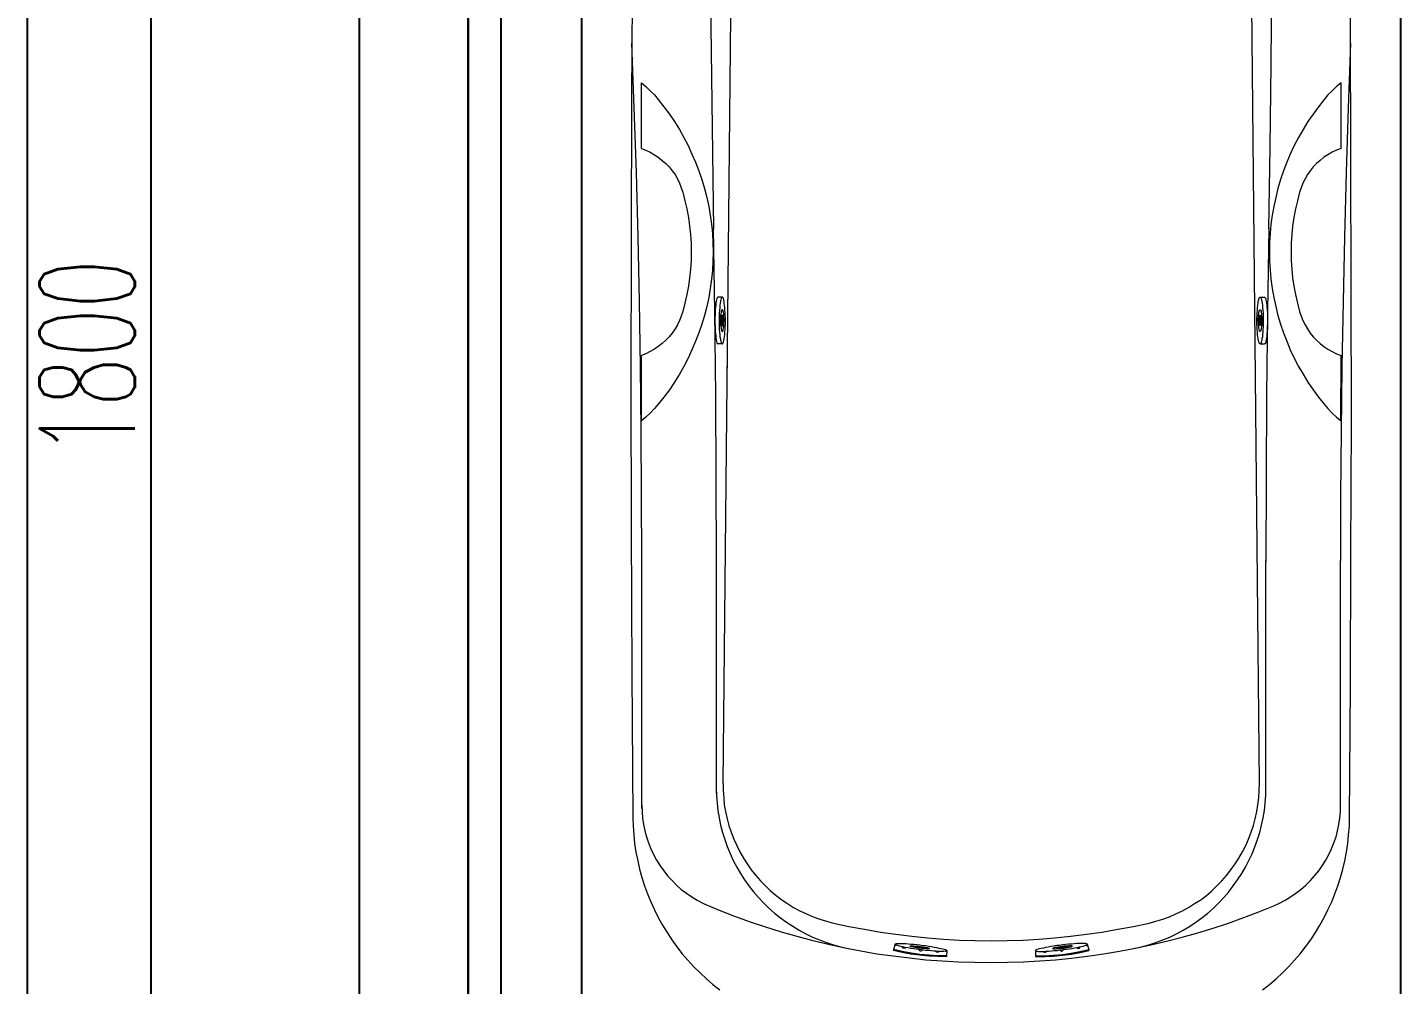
# Model space of a CAD drawing. Header units: inches. Extents: x 24920 to 61775, y 10942 to 38819.
# Drawn here: x 58001 to 59261, y 22742 to 23620 of the extents above; entities that cross this region are included whole.
import ezdxf

# ---------------------------------------------------------------- set-up
doc = ezdxf.new("R2010")
doc.units = ezdxf.units.IN
doc.header["$MEASUREMENT"] = 0
doc.header["$PDMODE"] = 1
for name, color, linetype in [('A-JLA_原建筑墙体', 2, 'Continuous'), ('B-JLA_墙体完成面(到顶）', 3, 'Continuous'), ('C-JLA_洁具', 141, 'Continuous'), ('KB', 14, 'Continuous'), ('图层 1', 7, 'Continuous')]:
    doc.layers.add(name, color=color, linetype=linetype)
doc.styles.add('DIM', font='simplex.shx', dxfattribs={"width": 0.6, "bigfont": 'extfont.shx'})
doc.dimstyles.new('1比25', dxfattribs={"dimscale": 25, "dimtxt": 3.5, "dimasz": 1, "dimexe": 1, "dimexo": 1, "dimgap": 0.6, "dimtad": 1, "dimdec": 0, "dimrnd": 5, "dimzin": 0, "dimdsep": 46, "dimtxsty": 'DIM', "dimblk": 'ARCHTICK', "dimcen": 0.09, "dimdle": 1, "dimclrd": 1, "dimclre": 1, "dimclrt": 1, "dimadec": 0, "dimazin": 0, "dimtfac": 1, "dimtdec": 0, "dimtix": 1, "dimtmove": 2, "dimatfit": 3, "dimldrblk": '引线箭头（自定义）', "dimfxl": 0, "dimtolj": 1, "dimtzin": 0, "dimarcsym": 0})

# ---------------------------------------------------------------- blocks, each defined once
blk = doc.blocks.new('A$C3FF138B4')
at = {"layer": 'C-JLA_洁具', "color": 2, "ltscale": 3}
blk.add_lwpolyline([(10, 0), (1490, 0, 0.414214), (1500, 10), (1500, 741.3, 0.414214), (1490, 751.3), (10, 751.3, 0.414214), (0, 741.3), (0, 10, 0.414214), (10, 0), (1490, 0)], format="xyb", dxfattribs=at)
at = {"layer": '图层 1', "color": 8, "lineweight": 9}
for points in [[(246, 703.7), (378.2, 704.9), (510.5, 705.7), (642.9, 706.1), (775.2, 706.3), (907.5, 706.1), (1039.7, 705.5), (1172, 704.5)], [(936.1, 696.3), (876.8, 696.5), (817.4, 696.9), (758.1, 697.5), (698.7, 698.5), (639.5, 699.7), (580.2, 701.3), (520.8, 703.3), (461.7, 705.5)], [(498.1, 696.7), (501.5, 692.5), (505.3, 688.6), (509.1, 684.8), (513.3, 681.2)], [(558.1, 696.7), (498.1, 696.7)], [(558.1, 696.7), (559.7, 692.5), (561.7, 688.6), (563.9, 684.8), (566.3, 681.2), (569.1, 677.6), (572, 674.4), (575.2, 671.2), (578.6, 668.4), (582.2, 665.8), (586, 663.6), (590, 661.6), (594.2, 660.1), (598.3, 658.6)], [(707.9, 658.6), (712, 660.1), (716.1, 661.6), (720, 663.6), (723.8, 665.8), (727.6, 668.4), (731, 671.2), (734.2, 674.4), (737.2, 677.6), (739.9, 681.2), (742.3, 684.8), (744.5, 688.6), (746.5, 692.5), (748.1, 696.7)], [(808.1, 696.7), (748.1, 696.7)], [(792.9, 681.2), (796.9, 684.8), (800.9, 688.6), (804.7, 692.5), (808.1, 696.7)], [(1163.8, 696.3), (936.1, 696.3)], [(1160.8, 696.3), (1166.8, 696.1), (1172.6, 695.7), (1178.3, 694.9), (1184.1, 693.7), (1189.7, 692.1), (1195.3, 690.2), (1200.8, 688), (1206, 685.6), (1211.2, 682.8), (1216.2, 679.6), (1220.9, 676.2), (1225.5, 672.6), (1229.9, 668.6), (1234.1, 664.4), (1237.9, 660.1), (1241.5, 655.3), (1244.9, 650.5), (1247.9, 645.5), (1250.6, 640.3), (1253, 634.9)], [(1172, 704.5), (1179.9, 704.3), (1187.9, 703.7), (1195.9, 702.9), (1203.8, 701.7), (1211.6, 700.1), (1219.4, 698.3), (1226.9, 696.3), (1234.7, 693.9), (1242.1, 691.1), (1249.4, 688.1), (1256.8, 684.8), (1263.8, 681.2), (1270.8, 677.4), (1277.5, 673.2), (1284.3, 668.8), (1290.7, 664.2), (1297, 659.2), (1303, 654.1), (1309, 648.7), (1314.6, 642.9), (1320, 637.1), (1325.1, 631.1), (1330.1, 624.8)], [(513.3, 681.2), (519.9, 676), (526.6, 671), (533.6, 666.2), (540.8, 661.8), (548.1, 657.7), (555.5, 653.9), (563.3, 650.3), (570.8, 646.9), (578.8, 643.9), (586.8, 641.1), (594.9, 638.7), (603.1, 636.7), (611.3, 634.9), (619.4, 633.5), (627.8, 632.3), (636.2, 631.5), (644.7, 631.1), (653.1, 630.9), (661.5, 631.1), (669.8, 631.5), (678.2, 632.3), (686.6, 633.5), (694.9, 634.9), (703.1, 636.7), (711.3, 638.7), (719.4, 641.1), (727.4, 643.9), (735.1, 646.9), (742.9, 650.3), (750.5, 653.9), (758.1, 657.7), (765.4, 661.8), (772.6, 666.2), (779.6, 671), (786.3, 676), (792.9, 681.2)], [(598.3, 658.6), (606.1, 656.7), (613.7, 654.9), (621.6, 653.5), (629.4, 652.5), (637.2, 651.7), (645.1, 651.1), (653.1, 651.1), (661.1, 651.1), (668.8, 651.7), (676.8, 652.5), (684.6, 653.5), (692.3, 654.9), (700.1, 656.7), (707.9, 658.6)], [(260.1, 633.7), (353.1, 633.5), (446.1, 632.9), (539.2, 631.9), (632, 630.5)], [(260.1, 633.7), (353.1, 633.5), (446.1, 632.9), (539.2, 631.9), (632, 630.5)], [(937.1, 627.8), (860.6, 628), (784.1, 628.5), (707.7, 629.3), (631.4, 630.5)], [(1251.2, 639.1), (1257, 625.2), (1262.4, 611.2), (1267.6, 597), (1272.3, 582.9), (1276.9, 568.5), (1280.9, 554), (1284.9, 539.5), (1288.3, 524.9), (1291.5, 510.1), (1294.3, 495.4), (1296.9, 480.6), (1299, 465.7), (1300.8, 450.7), (1302.4, 435.8), (1303.6, 420.8), (1304.4, 405.7), (1304.8, 390.7), (1305, 375.8)], [(1140.7, 621.8), (221.3, 612.4)], [(694.5, 626.5), (694.7, 626.7), (695.1, 627.2), (695.9, 627.6), (697.1, 627.8), (698.3, 628.2), (699.9, 628.3), (701.9, 628.5), (703.9, 628.8), (706.1, 628.9), (708.5, 629.1), (710.9, 629.1), (713.5, 629.3), (716.1, 629.3), (718.6, 629.3), (721.2, 629.1), (723.6, 629.1), (726, 628.9), (728.2, 628.8), (730.4, 628.5), (732.2, 628.3), (733.8, 628.2), (735.1, 627.8), (736.2, 627.6), (737, 627.2), (737.3, 626.7), (737.5, 626.5)], [(694.5, 622.4), (694.5, 626.5)], [(694.5, 622.4), (694.7, 622.8), (695.1, 623.2), (695.9, 623.6), (697.1, 623.8), (698.5, 624.2), (700.1, 624.4), (702.1, 624.6), (704.3, 624.8), (706.5, 625), (708.9, 625.2), (711.5, 625.2), (714, 625.4), (716.6, 625.4), (719.4, 625.2), (722, 625.2), (724.4, 625.2), (726.8, 625), (729, 624.8), (731, 624.6), (732.8, 624.2), (734.4, 624), (735.6, 623.6), (736.6, 623.4), (737.2, 623), (737.5, 622.6), (737.5, 622.4), (737.2, 622), (736.6, 621.6), (735.6, 621.4), (734.4, 621), (732.8, 620.8), (731, 620.4), (729, 620.2), (726.8, 620), (724.4, 619.8), (722, 619.8), (719.4, 619.6), (716.6, 619.6), (714, 619.6), (711.5, 619.8), (708.9, 619.8), (706.5, 620), (704.3, 620.2), (702.1, 620.4), (700.1, 620.6), (698.5, 620.8), (697.1, 621.2), (695.9, 621.4), (695.1, 621.8), (694.7, 622.2), (694.5, 622.4), (694.5, 622.4)], [(706.1, 622.4), (706.3, 622.8), (706.7, 623), (707.5, 623.4), (708.5, 623.6), (709.9, 623.8), (711.3, 624), (713.1, 624), (714.6, 624), (716.4, 624.2), (718.2, 624), (720, 624), (721.6, 623.8), (723, 623.6), (724.2, 623.4), (725, 623.2), (725.8, 623), (726, 622.6), (726, 622.4), (725.8, 622), (725, 621.8), (724.2, 621.6), (723, 621.4), (721.6, 621.2), (720, 621), (718.2, 621), (716.4, 620.8), (714.6, 620.8), (713.1, 621), (711.3, 621), (709.9, 621.2), (708.5, 621.4), (707.5, 621.6), (706.7, 622), (706.3, 622.2), (706.1, 622.4), (706.1, 622.4)], [(711.1, 622.4), (711.1, 622.6), (711.5, 622.8), (711.8, 622.8), (712.5, 622.8), (713.3, 623), (714, 623), (714.8, 623), (715.8, 623), (716.8, 623), (717.6, 623), (718.6, 623), (719.4, 623), (720, 622.8), (720.4, 622.8), (720.8, 622.6), (721, 622.6), (721, 622.4), (720.8, 622.4), (720.4, 622.2), (720, 622.2), (719.4, 622), (718.6, 622), (717.6, 622), (716.8, 622), (715.8, 622), (714.8, 622), (714, 622), (713.3, 622), (712.5, 622.2), (711.8, 622.2), (711.5, 622.2), (711.1, 622.4), (711.1, 622.4)], [(759.7, 617.8), (736.2, 617.8)], [(737.5, 622.4), (737.5, 626.5)], [(1149.7, 627.8), (936.1, 627.8)], [(1140.7, 621.8), (1147.3, 621.8), (1153.8, 621.2), (1160.2, 620.6), (1166.6, 619.4), (1173.2, 618), (1179.3, 616.4), (1185.5, 614.2), (1191.7, 612), (1197.6, 609.2), (1203.4, 606.4), (1209.2, 603), (1214.6, 599.6), (1220, 595.9), (1225.1, 591.7), (1230.1, 587.5), (1234.7, 582.9), (1239.1, 578.1), (1243.5, 573.1), (1247.5, 567.9), (1251, 562.6), (1254.4, 557), (1257.6, 551.2), (1260.4, 545.2), (1263, 539.2), (1265.2, 533.1), (1267.1, 526.9), (1268.8, 520.5)], [(1145.1, 628), (1151.8, 627.8), (1158.8, 627.2), (1165.6, 626.5), (1172.4, 625.4), (1179.1, 624), (1185.7, 622.2), (1192.3, 620.2), (1198.7, 618), (1205, 615.2), (1211.4, 612.4), (1217.4, 609.2), (1223.3, 605.8), (1229.1, 602), (1234.7, 598.1), (1240.1, 593.9), (1245.3, 589.3), (1250.4, 584.5), (1255.2, 579.7), (1259.6, 574.5), (1264, 569.1), (1268, 563.6), (1271.7, 557.8), (1275.3, 552), (1278.7, 545.8), (1281.7, 539.6), (1284.3, 533.3), (1286.7, 526.9), (1288.9, 520.3), (1290.7, 513.7), (1292.1, 506.9)], [(1268.8, 520.5), (1271.9, 506.3), (1274.5, 492), (1277.1, 477.4), (1279.1, 463.1), (1280.9, 448.5), (1282.5, 434), (1283.5, 419.4), (1284.5, 404.9), (1284.9, 390.3), (1285.1, 375.8)], [(1294.1, 416.4), (1294.5, 416.6), (1294.5, 417), (1294.7, 417.8), (1294.8, 419), (1294.8, 420.4), (1294.8, 422), (1294.8, 424), (1294.7, 426.2), (1294.5, 428.4), (1294.3, 431), (1294.1, 433.6), (1293.9, 436.4), (1293.5, 439), (1293, 441.8), (1292.8, 444.6), (1292.5, 447.1), (1292.1, 449.7), (1291.5, 452.3), (1291.1, 454.5), (1290.7, 456.7), (1290.3, 458.5), (1289.9, 460.1), (1289.5, 461.5), (1289.1, 462.5), (1288.9, 463.3), (1288.5, 463.7), (1288.3, 463.9), (1287.9, 463.7), (1287.9, 463.3), (1287.7, 462.3), (1287.5, 461.3), (1287.5, 459.9), (1287.5, 458.1), (1287.5, 456.3), (1287.7, 454.1), (1287.9, 451.7), (1288.1, 449.3), (1288.3, 446.7), (1288.5, 443.9), (1288.9, 441.2), (1289.3, 438.6), (1289.5, 435.8), (1289.9, 433), (1290.3, 430.4), (1290.9, 428), (1291.3, 425.8), (1291.7, 423.6), (1292.1, 421.8), (1292.5, 420.2), (1292.8, 418.8), (1293.2, 417.6), (1293.5, 417), (1293.9, 416.4), (1294.1, 416.4), (1294.1, 416.4)], [(1288.3, 463.9), (1293.2, 465.3)], [(1289.1, 462.9), (1289.3, 463.1), (1289.3, 463.5), (1289.3, 463.9), (1289.1, 464.1)], [(1291.3, 454.1), (1291.7, 454.7), (1291.9, 455.3), (1291.9, 456.1), (1291.7, 456.7), (1291.1, 457.1), (1290.5, 457.5)], [(1299, 416.6), (1298.8, 424.8), (1298.4, 433), (1297.6, 441.2), (1296.5, 449.1), (1294.8, 457.3), (1293.2, 465.3)], [(1293.2, 465.3), (1293.9, 465.3)], [(1299.8, 416.6), (1299.6, 424.8), (1299.2, 433), (1298.4, 441.2), (1297.2, 449.3), (1295.8, 457.3), (1293.9, 465.3)], [(1292.3, 432), (1292.3, 432.2), (1292.5, 432.8), (1292.5, 433.6), (1292.5, 434.6), (1292.3, 436), (1292.3, 437.4), (1292.1, 439.2), (1291.9, 440.8), (1291.7, 442.5), (1291.5, 444.1), (1291.3, 445.8), (1290.9, 447.1), (1290.7, 448.3), (1290.5, 449.3), (1290.3, 449.9), (1290.1, 450.1), (1289.9, 450.1), (1289.7, 449.7), (1289.7, 449.1), (1289.7, 448.1), (1289.7, 446.9), (1289.9, 445.5), (1289.9, 443.9), (1290.1, 442.3), (1290.3, 440.6), (1290.5, 439), (1290.9, 437.4), (1291.1, 435.8), (1291.3, 434.6), (1291.5, 433.4), (1291.9, 432.6), (1292.1, 432.2), (1292.3, 432), (1292.3, 432)], [(1291.7, 435.4), (1291.9, 435.6), (1291.9, 436), (1291.9, 436.4), (1291.7, 437), (1291.7, 438), (1291.7, 438.8), (1291.5, 439.8), (1291.3, 441), (1291.3, 442), (1291.1, 443), (1290.9, 443.9), (1290.9, 444.9), (1290.7, 445.5), (1290.5, 446.1), (1290.5, 446.5), (1290.3, 446.7), (1290.3, 446.5), (1290.3, 446.1), (1290.3, 445.5), (1290.5, 444.7), (1290.5, 443.9), (1290.5, 443), (1290.7, 442), (1290.9, 440.8), (1290.9, 439.8), (1291.1, 438.8), (1291.3, 437.8), (1291.5, 437), (1291.5, 436.4), (1291.7, 435.8), (1291.7, 435.6), (1291.7, 435.4), (1291.7, 435.4)], [(1293.5, 438.8), (1294.1, 439.2), (1294.5, 439.8), (1294.5, 440.6), (1294.3, 441.2), (1293.7, 441.8), (1293, 442.1)], [(1294.1, 416.4), (1299, 416.6)], [(1294.8, 423.2), (1295.2, 423.6), (1295.6, 424.2), (1295.8, 425), (1295.6, 425.6), (1295.2, 426.2), (1294.7, 426.6)], [(1294.8, 416.4), (1295, 416.8), (1294.8, 417.2), (1294.7, 417.4)], [(1299, 416.6), (1299.8, 416.6)], [(1305, 375.8), (1304.8, 360.8), (1304.4, 346.1), (1303.6, 331.3), (1302.4, 316.6), (1301, 302), (1299.2, 287.3), (1297, 272.7), (1294.7, 257.9), (1291.9, 243.6), (1288.9, 229.1), (1285.5, 214.7), (1281.7, 200.4), (1277.7, 186.2), (1273.6, 172), (1268.8, 157.9), (1263.8, 143.9), (1258.6, 130.2), (1253, 116.4)], [(1285.1, 375.8), (1284.9, 361), (1284.5, 346.5), (1283.5, 331.9), (1282.5, 317.4), (1280.9, 302.8), (1279.1, 288.3), (1277.1, 273.9), (1274.5, 259.5), (1271.9, 245.2), (1268.8, 230.8)], [(1294.1, 335.1), (1294.5, 334.9), (1294.5, 334.3), (1294.7, 333.5), (1294.8, 332.3), (1294.8, 330.9), (1294.8, 329.3), (1294.8, 327.3), (1294.7, 325.1), (1294.5, 323), (1294.3, 320.4), (1294.1, 317.8), (1293.9, 315.2), (1293.5, 312.4), (1293, 309.6), (1292.8, 306.8), (1292.5, 304.2), (1292.1, 301.6), (1291.5, 299.2), (1291.1, 296.8), (1290.7, 294.8), (1290.3, 292.8), (1289.9, 291.3), (1289.5, 289.8), (1289.1, 288.9), (1288.9, 288.1), (1288.5, 287.7), (1288.3, 287.5), (1287.9, 287.7), (1287.9, 288.3), (1287.7, 289.1), (1287.5, 290), (1287.5, 291.4), (1287.5, 293.2), (1287.5, 295.2), (1287.7, 297.2), (1287.9, 299.6), (1288.1, 302), (1288.3, 304.6), (1288.5, 307.4), (1288.9, 310.2), (1289.3, 313), (1289.5, 315.6), (1289.9, 318.4), (1290.3, 320.9), (1290.9, 323.4), (1291.3, 325.7), (1291.7, 327.7), (1292.1, 329.7), (1292.5, 331.3), (1292.8, 332.5), (1293.2, 333.7), (1293.5, 334.5), (1293.9, 334.9), (1294.1, 335.1), (1294.1, 335.1)], [(1299, 334.9), (1298.8, 326.5), (1298.4, 318.4), (1297.6, 310.4), (1296.5, 302.2), (1294.8, 294.2), (1293.2, 286.1)], [(1299.8, 334.7), (1299.6, 326.5), (1299.2, 318.4), (1298.4, 310.2), (1297.2, 302), (1295.8, 294), (1293.9, 286.1)], [(1294.1, 335.1), (1299, 334.9)], [(1294.8, 334.9), (1295, 334.7), (1294.8, 334.1), (1294.7, 333.9)], [(1294.8, 328.1), (1295.2, 327.7), (1295.6, 327.1), (1295.8, 326.5), (1295.6, 325.7), (1295.2, 325.1), (1294.7, 324.9)], [(1299, 334.9), (1299.8, 334.7)], [(1292.3, 319.3), (1292.3, 319.2), (1292.5, 318.6), (1292.5, 317.8), (1292.5, 316.8), (1292.3, 315.4), (1292.3, 314), (1292.1, 312.4), (1291.9, 310.6), (1291.7, 308.8), (1291.5, 307.2), (1291.3, 305.6), (1290.9, 304.2), (1290.7, 303), (1290.5, 302.2), (1290.3, 301.6), (1290.1, 301.2), (1289.9, 301.2), (1289.7, 301.6), (1289.7, 302.2), (1289.7, 303.2), (1289.7, 304.4), (1289.9, 305.8), (1289.9, 307.4), (1290.1, 309), (1290.3, 310.8), (1290.5, 312.6), (1290.9, 314.2), (1291.1, 315.6), (1291.3, 317), (1291.5, 318), (1291.9, 318.8), (1292.1, 319.2), (1292.3, 319.3), (1292.3, 319.3)], [(1291.7, 316), (1291.9, 315.8), (1291.9, 315.6), (1291.9, 315), (1291.7, 314.4), (1291.7, 313.6), (1291.7, 312.6), (1291.5, 311.6), (1291.3, 310.6), (1291.3, 309.4), (1291.1, 308.4), (1290.9, 307.4), (1290.9, 306.6), (1290.7, 305.8), (1290.5, 305.2), (1290.5, 304.8), (1290.3, 304.6), (1290.3, 304.8), (1290.3, 305.2), (1290.3, 305.8), (1290.5, 306.6), (1290.5, 307.4), (1290.5, 308.4), (1290.7, 309.4), (1290.9, 310.6), (1290.9, 311.6), (1291.1, 312.6), (1291.3, 313.6), (1291.5, 314.4), (1291.5, 315), (1291.7, 315.6), (1291.7, 315.8), (1291.7, 316), (1291.7, 316)], [(1293.5, 312.6), (1294.1, 312.2), (1294.5, 311.6), (1294.5, 310.8), (1294.3, 310.2), (1293.7, 309.6), (1293, 309.4)], [(1291.3, 297.2), (1291.7, 296.8), (1291.9, 296), (1291.9, 295.4), (1291.7, 294.8), (1291.1, 294.2), (1290.5, 294)], [(1288.3, 287.5), (1293.2, 286.1)], [(1289.1, 288.5), (1289.3, 288.3), (1289.3, 287.9), (1289.3, 287.5), (1289.1, 287.3)], [(1293.2, 286.1), (1293.9, 286.1)], [(1292.1, 244.4), (1290.7, 237.8), (1288.9, 231), (1286.7, 224.7), (1284.3, 218.1), (1281.7, 211.7), (1278.7, 205.5), (1275.3, 199.5), (1271.9, 193.6), (1268, 188), (1264, 182.4), (1259.8, 177), (1255.2, 171.8), (1250.4, 166.8), (1245.5, 162.3), (1240.1, 157.7), (1234.7, 153.5), (1229.1, 149.5), (1223.3, 145.7), (1217.4, 142.3), (1211.4, 139.1), (1205.2, 136.2), (1198.9, 133.6), (1192.3, 131.2), (1185.7, 129.2), (1179.1, 127.6), (1172.4, 126.2), (1165.6, 125), (1158.8, 124.2), (1151.8, 123.8), (1145.1, 123.6)], [(1268.8, 230.8), (1267.1, 224.5), (1265.2, 218.3), (1263, 212.1), (1260.4, 206.1), (1257.6, 200.2), (1254.4, 194.6), (1251, 189), (1247.5, 183.4), (1243.5, 178.2), (1239.1, 173.2), (1234.7, 168.5), (1230.1, 164.1), (1225.1, 159.7), (1220, 155.7), (1214.6, 151.9), (1209.2, 148.3), (1203.4, 145.1), (1197.6, 142.1), (1191.7, 139.5), (1185.5, 137.2), (1179.3, 135.1), (1173.2, 133.4), (1166.6, 132), (1160.2, 131), (1153.8, 130.2), (1147.3, 129.8), (1140.7, 129.6)], [(1330.1, 126.6), (1325.1, 120.4), (1320, 114.2), (1314.6, 108.4), (1309, 102.7), (1303, 97.3), (1297, 92.1), (1290.7, 87.3), (1284.3, 82.5), (1277.5, 78.1), (1270.8, 74), (1263.8, 70.2), (1256.8, 66.6), (1249.4, 63.2), (1242.1, 60.2), (1234.7, 57.6), (1226.9, 55), (1219.4, 53), (1211.6, 51.2), (1203.8, 49.6), (1195.9, 48.4), (1187.9, 47.7), (1179.9, 47), (1172, 46.8)], [(1140.7, 129.6), (332.9, 137.3)], [(694.5, 129), (694.7, 128.6), (695.1, 128.2), (695.9, 127.8), (697.1, 127.6), (698.5, 127.2), (700.1, 127), (702.1, 126.8), (704.3, 126.6), (706.5, 126.4), (708.9, 126.2), (711.5, 126.2), (714, 126.2), (716.6, 126), (719.4, 126.2), (722, 126.2), (724.4, 126.4), (726.8, 126.4), (729, 126.6), (731, 126.8), (732.8, 127.2), (734.4, 127.4), (735.6, 127.8), (736.6, 128), (737.2, 128.4), (737.5, 128.8), (737.5, 129), (737.2, 129.4), (736.6, 129.8), (735.6, 130.2), (734.4, 130.4), (732.8, 130.6), (731, 131), (729, 131.2), (726.8, 131.4), (724.4, 131.6), (722, 131.6), (719.4, 131.8), (716.6, 131.8), (714, 131.8), (711.5, 131.6), (708.9, 131.6), (706.5, 131.4), (704.3, 131.2), (702.1, 131), (700.1, 130.8), (698.5, 130.6), (697.1, 130.2), (695.9, 130), (695.1, 129.6), (694.7, 129.2), (694.5, 129), (694.5, 129)], [(694.5, 129), (694.5, 125)], [(706.1, 129), (706.3, 128.6), (706.7, 128.4), (707.5, 128), (708.5, 127.8), (709.9, 127.6), (711.3, 127.6), (713.1, 127.4), (714.6, 127.4), (716.4, 127.4), (718.2, 127.4), (720, 127.4), (721.6, 127.6), (723, 127.8), (724.2, 128), (725, 128.2), (725.8, 128.4), (726, 128.8), (726, 129), (725.8, 129.4), (725, 129.6), (724.2, 129.8), (723, 130), (721.6, 130.2), (720, 130.4), (718.2, 130.4), (716.4, 130.6), (714.6, 130.6), (713.1, 130.4), (711.3, 130.4), (709.9, 130.2), (708.5, 130), (707.5, 129.8), (706.7, 129.4), (706.3, 129.2), (706.1, 129), (706.1, 129)], [(711.1, 129), (711.1, 128.8), (711.5, 128.8), (711.8, 128.6), (712.5, 128.6), (713.3, 128.4), (714, 128.4), (714.8, 128.4), (715.8, 128.4), (716.8, 128.4), (717.6, 128.4), (718.6, 128.4), (719.4, 128.6), (720, 128.6), (720.4, 128.6), (720.8, 128.8), (721, 128.8), (721, 129), (720.8, 129), (720.4, 129.2), (720, 129.2), (719.4, 129.4), (718.6, 129.4), (717.6, 129.4), (716.8, 129.4), (715.8, 129.4), (714.8, 129.4), (714, 129.4), (713.3, 129.4), (712.5, 129.4), (711.8, 129.2), (711.5, 129.2), (711.1, 129), (711.1, 129)], [(737.5, 129), (737.5, 125)], [(632, 121), (556.7, 119.8), (481.2, 118.8), (405.9, 118.2), (330.4, 117.8), (255.1, 117.6)], [(513.3, 70.2), (519.9, 75.4), (526.6, 80.3), (533.6, 85.1), (540.8, 89.5), (548.1, 93.7), (555.5, 97.7), (563.3, 101.3), (570.8, 104.5), (578.8, 107.4), (586.8, 110.2), (594.9, 112.6), (603.1, 114.6), (611.3, 116.4), (619.4, 117.8), (627.8, 119), (636.2, 119.8), (644.7, 120.2), (653.1, 120.4), (661.5, 120.2), (669.8, 119.8), (678.2, 119), (686.6, 117.8), (694.9, 116.4), (703.1, 114.6), (711.3, 112.6), (719.4, 110.2), (727.4, 107.4), (735.1, 104.5), (742.9, 101.3), (750.5, 97.7), (758.1, 93.7), (765.4, 89.5), (772.6, 85.1), (779.6, 80.3), (786.3, 75.4), (792.9, 70.2)], [(631.4, 121), (707.7, 122), (784.1, 123), (860.6, 123.4), (937.1, 123.6)], [(694.5, 125), (694.7, 124.6), (695.1, 124.2), (695.9, 123.8), (697.1, 123.6), (698.3, 123.2), (699.9, 123), (701.9, 122.8), (703.9, 122.6), (706.1, 122.4), (708.5, 122.2), (710.9, 122.2), (713.5, 122), (716.1, 122), (718.6, 122), (721.2, 122.2), (723.6, 122.2), (726, 122.4), (728.2, 122.6), (730.4, 122.8), (732.2, 123), (733.8, 123.2), (735.1, 123.6), (736.2, 123.8), (737, 124.2), (737.3, 124.6), (737.5, 125)], [(1145.1, 123.6), (936.1, 123.6)], [(1253, 116.4), (1250.6, 111.2), (1247.9, 105.8), (1244.9, 100.9), (1241.5, 96.1), (1237.9, 91.5), (1234.1, 86.9), (1229.9, 82.7), (1225.5, 78.9), (1220.9, 75.1), (1216.2, 71.8), (1211.2, 68.6), (1206, 65.8), (1200.8, 63.4), (1195.3, 61.2), (1189.7, 59.2), (1184.1, 57.8), (1178.3, 56.6), (1172.6, 55.6), (1166.8, 55.2), (1160.8, 55)], [(558.1, 54.6), (559.7, 58.8), (561.7, 62.8), (563.9, 66.6), (566.3, 70.4), (569.1, 73.7), (572, 77.2), (575.2, 80.1), (578.6, 82.9), (582.2, 85.5), (586, 87.7), (590, 89.7), (594.2, 91.3), (598.3, 92.7)], [(598.3, 92.7), (606.1, 94.7), (613.7, 96.5), (621.6, 97.9), (629.4, 99.1), (637.2, 99.9), (645.1, 100.3), (653.1, 100.5), (661.1, 100.3), (668.8, 99.9), (676.8, 99.1), (684.6, 97.9), (692.3, 96.5), (700.1, 94.7), (707.9, 92.7)], [(707.9, 92.7), (712, 91.3), (716.1, 89.7), (720, 87.7), (723.8, 85.5), (727.6, 82.9), (731, 80.1), (734.2, 77.2), (737.2, 73.7), (739.9, 70.4), (742.3, 66.6), (744.5, 62.8), (746.5, 58.8), (748.1, 54.6)], [(498.1, 54.6), (501.5, 58.8), (505.3, 62.8), (509.1, 66.6), (513.3, 70.2)], [(792.9, 70.2), (796.9, 66.6), (800.9, 62.8), (804.7, 58.8), (808.1, 54.6)], [(461.7, 45.8), (520.8, 48), (580.2, 50), (639.5, 51.6), (698.7, 52.8), (758.1, 53.8), (817.4, 54.6), (876.8, 55), (936.1, 55)], [(558.1, 54.6), (498.1, 54.6)], [(808.1, 54.8), (748.1, 54.6)], [(1163.8, 55), (936.1, 55)], [(1172, 46.8), (1051.1, 46), (930.2, 45.5), (809.1, 45.1), (688.2, 45.3), (567.1, 45.5), (446.1, 46), (325.3, 46.8), (204.2, 48)]]:
    blk.add_lwpolyline(points, dxfattribs=at)
for points in [[(1291.7, 436.2), (1291.7, 436.2), (1291.7, 436.4), (1291.7, 436.4), (1291.7, 436.4), (1291.7, 436.6), (1291.7, 436.6), (1291.7, 436.6), (1291.7, 437), (1291.7, 437), (1291.7, 437), (1291.5, 437.6), (1291.5, 437.6), (1291.5, 437.6), (1291.5, 438.2), (1291.5, 438.2), (1291.5, 438.2), (1291.3, 439), (1291.3, 439), (1291.3, 439), (1291.3, 439.8), (1291.3, 439.8), (1291.3, 439.8), (1291.1, 440.8), (1291.1, 440.8), (1291.1, 440.8), (1291.1, 441.6), (1291.1, 441.6), (1291.1, 441.6), (1290.9, 442.5), (1290.9, 442.5), (1290.9, 442.5), (1290.9, 443.4), (1290.9, 443.4), (1290.9, 443.4), (1290.7, 443.9), (1290.7, 443.9), (1290.7, 443.9), (1290.7, 444.6), (1290.7, 444.6), (1290.7, 444.6), (1290.5, 445.1), (1290.5, 445.1), (1290.5, 445.1), (1290.5, 445.3), (1290.5, 445.3), (1290.5, 445.3), (1290.5, 445.5), (1290.5, 445.5), (1290.5, 445.5), (1290.5, 445.3), (1290.5, 445.3), (1290.5, 445.3), (1290.5, 445.1), (1290.5, 445.1), (1290.5, 445.1), (1290.5, 444.6), (1290.5, 444.6), (1290.5, 444.6), (1290.7, 443.9), (1290.7, 443.9), (1290.7, 443.9), (1290.7, 443.2), (1290.7, 443.2), (1290.7, 443.2), (1290.9, 442.3), (1290.9, 442.3), (1290.9, 442.3), (1290.9, 441.6), (1290.9, 441.6), (1290.9, 441.6), (1291.1, 440.8), (1291.1, 440.8), (1291.1, 440.8), (1291.1, 439.8), (1291.1, 439.8), (1291.1, 439.8), (1291.3, 439), (1291.3, 439), (1291.3, 439), (1291.3, 438.2), (1291.3, 438.2), (1291.3, 438.2), (1291.5, 437.6), (1291.5, 437.6), (1291.5, 437.6), (1291.5, 437), (1291.5, 437), (1291.5, 437), (1291.5, 436.6), (1291.5, 436.6), (1291.5, 436.6), (1291.7, 436.4), (1291.7, 436.4), (1291.7, 436.4), (1291.7, 436.2), (1291.7, 436.2), (1291.7, 436.2), (1291.7, 436.2), (1291.7, 436.2)], [(1291.7, 315.2), (1291.7, 315.2), (1291.7, 315), (1291.7, 315), (1291.7, 315), (1291.7, 314.8), (1291.7, 314.8), (1291.7, 314.8), (1291.7, 314.4), (1291.7, 314.4), (1291.7, 314.4), (1291.5, 313.8), (1291.5, 313.8), (1291.5, 313.8), (1291.5, 313.2), (1291.5, 313.2), (1291.5, 313.2), (1291.3, 312.4), (1291.3, 312.4), (1291.3, 312.4), (1291.3, 311.6), (1291.3, 311.6), (1291.3, 311.6), (1291.1, 310.6), (1291.1, 310.6), (1291.1, 310.6), (1291.1, 309.8), (1291.1, 309.8), (1291.1, 309.8), (1290.9, 309), (1290.9, 309), (1290.9, 309), (1290.9, 308.2), (1290.9, 308.2), (1290.9, 308.2), (1290.7, 307.4), (1290.7, 307.4), (1290.7, 307.4), (1290.7, 306.8), (1290.7, 306.8), (1290.7, 306.8), (1290.5, 306.4), (1290.5, 306.4), (1290.5, 306.4), (1290.5, 306), (1290.5, 306), (1290.5, 306), (1290.5, 305.8), (1290.5, 305.8), (1290.5, 305.8), (1290.5, 306), (1290.5, 306), (1290.5, 306), (1290.5, 306.4), (1290.5, 306.4), (1290.5, 306.4), (1290.5, 306.8), (1290.5, 306.8), (1290.5, 306.8), (1290.7, 307.4), (1290.7, 307.4), (1290.7, 307.4), (1290.7, 308.2), (1290.7, 308.2), (1290.7, 308.2), (1290.9, 309), (1290.9, 309), (1290.9, 309), (1290.9, 309.8), (1290.9, 309.8), (1290.9, 309.8), (1291.1, 310.8), (1291.1, 310.8), (1291.1, 310.8), (1291.1, 311.6), (1291.1, 311.6), (1291.1, 311.6), (1291.3, 312.4), (1291.3, 312.4), (1291.3, 312.4), (1291.3, 313.2), (1291.3, 313.2), (1291.3, 313.2), (1291.5, 313.8), (1291.5, 313.8), (1291.5, 313.8), (1291.5, 314.4), (1291.5, 314.4), (1291.5, 314.4), (1291.5, 314.8), (1291.5, 314.8), (1291.5, 314.8), (1291.7, 315), (1291.7, 315), (1291.7, 315), (1291.7, 315.2), (1291.7, 315.2), (1291.7, 315.2), (1291.7, 315.2), (1291.7, 315.2)]]:
    blk.add_open_spline(points, degree=3, knots=[0, 0, 0, 0, 1, 1, 1, 2, 2, 2, 3, 3, 3, 4, 4, 4, 5, 5, 5, 6, 6, 6, 7, 7, 7, 8, 8, 8, 9, 9, 9, 10, 10, 10, 11, 11, 11, 12, 12, 12, 13, 13, 13, 14, 14, 14, 15, 15, 15, 16, 16, 16, 17, 17, 17, 18, 18, 18, 19, 19, 19, 20, 20, 20, 21, 21, 21, 22, 22, 22, 23, 23, 23, 24, 24, 24, 25, 25, 25, 26, 26, 26, 27, 27, 27, 28, 28, 28, 29, 29, 29, 30, 30, 30, 31, 31, 31, 32, 32, 32, 33, 33, 33, 33], dxfattribs=at)
blk = doc.blocks.new('_ArchTick')
at = {"color": 0, "linetype": 'ByBlock', "const_width": 0.4}
blk.add_lwpolyline([(-0.5, -0.5), (0.5, 0.5)], dxfattribs=at)
blk = doc.blocks.new('*D820')
at = {"color": 1, "lineweight": -2, "transparency": 16777216}
for p, q in [((58114.8, 22216.5), (58114.8, 24066.5)), ((58264.8, 24041.5), (58089.8, 24041.5)), ((58264.8, 22241.5), (58089.8, 22241.5))]:
    blk.add_line(p, q, dxfattribs=at)
at = {"layer": 'Defpoints', "color": 0, "transparency": 16777216}
for p in [(58114.8, 24041.5), (58435.6, 24041.5), (58435.6, 22241.5)]:
    blk.add_point(p, dxfattribs=at)
at = {"color": 1, "lineweight": -2, "transparency": 16777216, "xscale": 25, "yscale": 25, "zscale": 25}
for p, rotation in [((58114.8, 24041.5), 90), ((58114.8, 22241.5), 270)]:
    blk.add_blockref('_ArchTick', p, dxfattribs=dict(at, rotation=rotation))
at = {"color": 1, "transparency": 16777216, "insert": (58056.1, 23141.5), "char_height": 87.5, "attachment_point": 5, "rotation": 90, "style": 'DIM'}
blk.add_mtext('\\A1;1800', dxfattribs=at)
blk = doc.blocks.new('引线箭头（自定义）')
at = {"linetype": 'ByBlock', "lineweight": -2}
h = blk.add_hatch(color=8, dxfattribs=at)
h.dxf.hatch_style = 1
h.paths.add_polyline_path([(-1.195, -0.955), (-0.315, 0), (-1.201, 0.958), (-0.912, 1.212), (0, 0), (-0.912, -1.209)])
at = {"color": 0, "linetype": 'ByBlock', "lineweight": -2}
blk.add_line((-0.315, 0), (-4.751, 0), dxfattribs=at)
blk.add_lwpolyline([(-1.195, -0.955), (-0.315, 0), (-1.201, 0.958), (-0.912, 1.212), (0, 0), (-0.912, -1.209)], close=True, dxfattribs=at)
blk = doc.blocks.new('*D1519')
at = {"color": 1, "lineweight": -2, "transparency": 16777216}
for p, q in [((58001.2, 22216.5), (58001.2, 25106.5)), ((58151.2, 25081.5), (57976.2, 25081.5)), ((58151.2, 22241.5), (57976.2, 22241.5))]:
    blk.add_line(p, q, dxfattribs=at)
at = {"layer": 'Defpoints', "color": 0, "transparency": 16777216}
for p in [(58001.2, 25081.5), (58435.6, 25081.5), (58435.6, 22241.5)]:
    blk.add_point(p, dxfattribs=at)
at = {"color": 1, "lineweight": -2, "transparency": 16777216, "xscale": 25, "yscale": 25, "zscale": 25}
for p, rotation in [((58001.2, 25081.5), 90), ((58001.2, 22241.5), 270)]:
    blk.add_blockref('_ArchTick', p, dxfattribs=dict(at, rotation=rotation))
at = {"color": 1, "transparency": 16777216, "insert": (57942.4, 23661.5), "char_height": 87.5, "attachment_point": 5, "rotation": 90, "style": 'DIM'}
blk.add_mtext('\\A1;2840', dxfattribs=at)
blk = doc.blocks.new('eahreh')
at = {"layer": 'A-JLA_原建筑墙体', "color": 4}
for p, q in [((58305.6, 25211.5), (58305.6, 22111.5)), ((58405.6, 25111.5), (58405.6, 23411.5)), ((58405.6, 23411.5), (58405.6, 22211.5)), ((58305.6, 23311.5), (58305.6, 22211.5))]:
    blk.add_line(p, q, dxfattribs=at)
at = {"layer": 'B-JLA_墙体完成面(到顶）'}
for p, q in [((58435.6, 25081.5), (58435.6, 23281.5)), ((58435.6, 25081.5), (58435.6, 23281.5)), ((58435.6, 23281.5), (58435.6, 22241.5)), ((58435.6, 23281.5), (58435.6, 22241.5))]:
    blk.add_line(p, q, dxfattribs=at)
at = {"layer": 'KB', "color": 4}
blk.add_lwpolyline([(58405.6, 22211.5), (58405.6, 24011.5)], dxfattribs=at)
at = {"layer": 'C-JLA_洁具', "xscale": -1, "rotation": 90.00000000000007}
blk.add_blockref('A$C3FF138B4', (59261.3, 23891.5), dxfattribs=at)
for base, p2, picture, middle in [((58001.2, 25081.5), (58435.6, 25081.5), '*D1519', (57942.4, 23661.5)), ((58114.8, 24041.5), (58435.6, 24041.5), '*D820', (58056.1, 23141.5))]:
    dim = blk.add_linear_dim(base=base, p1=(58435.6, 22241.5), p2=p2, angle=90, dimstyle='1比25')
    dim.commit()
    dim.dimension.update_dxf_attribs({"geometry": picture, "text_midpoint": middle})

msp = doc.modelspace()

# ---------------------------------------------------------------- block references
msp.add_blockref('eahreh', (0, 175.5))

doc.saveas('drawing.dxf')
